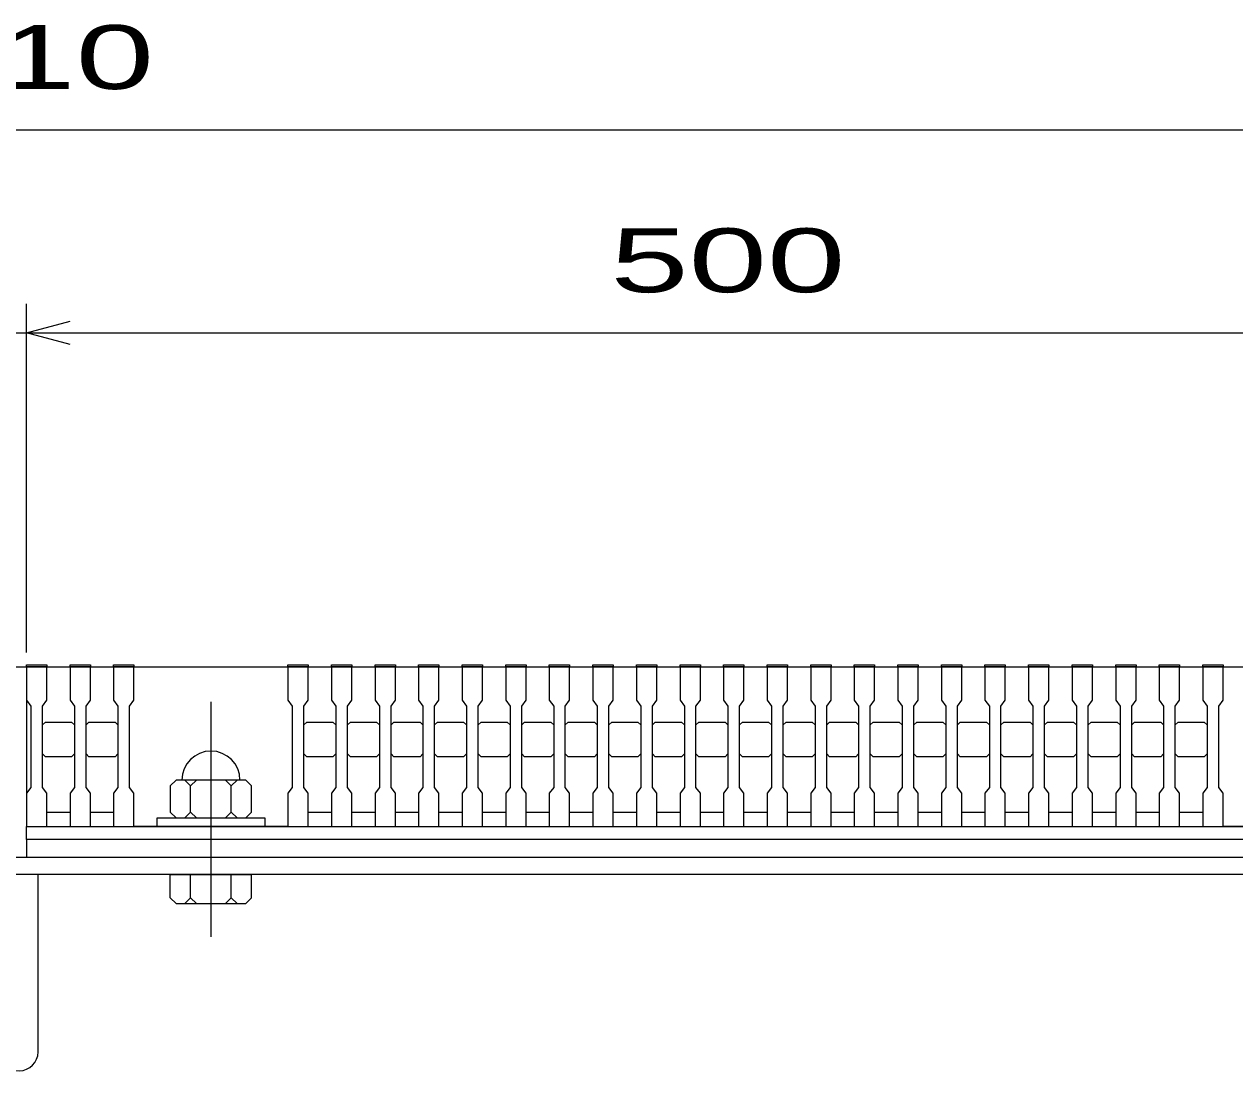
# Model space of a CAD drawing. Units: millimetres, scale not verified. Extents: x -1820 to 1731, y -1282 to 1054.
# Drawn here: x -848.3 to -431.5, y -781.1 to -420.7 of the extents above; entities that cross this region are included whole.
import ezdxf
from ezdxf.enums import TextEntityAlignment as Align

# ---------------------------------------------------------------- set-up
doc = ezdxf.new("R2010")
doc.units = ezdxf.units.MM
doc.header["$LTSCALE"] = 10
doc.linetypes.add('CHAIN', pattern=[18.5, 12, -1.5, 3.5, -1.5])
for name, color, linetype, lineweight in [('16', 3, 'Continuous', 25), ('19', 6, 'Continuous', 25), ('22', 2, 'Continuous', 25)]:
    doc.layers.add(name, color=color, linetype=linetype, lineweight=lineweight)
doc.styles.add('ベクトル', font='')
doc.styles.get('ベクトル').set_extended_font_data('ベクトル')

msp = doc.modelspace()

# ---------------------------------------------------------------- linework, layer by layer
at = {"layer": '16'}
for p, q in [((-847.5, -642), (-847.5, -641.3)), ((-847.5, -641.3), (-840.5, -641.3)), ((-840.5, -641.3), (-840.5, -642)), ((-832.5, -642), (-832.5, -641.3)), ((-832.5, -641.3), (-825.5, -641.3)), ((-825.5, -641.3), (-825.5, -642)), ((-817.5, -642), (-817.5, -641.3)), ((-817.5, -641.3), (-810.5, -641.3)), ((-810.5, -641.3), (-810.5, -642)), ((-757.5, -642), (-757.5, -641.3)), ((-757.5, -641.3), (-750.5, -641.3)), ((-750.5, -641.3), (-750.5, -642)), ((-742.5, -642), (-742.5, -641.3)), ((-742.5, -641.3), (-735.5, -641.3)), ((-735.5, -641.3), (-735.5, -642)), ((-727.5, -642), (-727.5, -641.3)), ((-727.5, -641.3), (-720.5, -641.3)), ((-720.5, -641.3), (-720.5, -642)), ((-712.5, -642), (-712.5, -641.3)), ((-712.5, -641.3), (-705.5, -641.3)), ((-705.5, -641.3), (-705.5, -642)), ((-697.5, -642), (-697.5, -641.3)), ((-697.5, -641.3), (-690.5, -641.3)), ((-690.5, -641.3), (-690.5, -642)), ((-682.5, -642), (-682.5, -641.3)), ((-682.5, -641.3), (-675.5, -641.3)), ((-675.5, -641.3), (-675.5, -642)), ((-667.5, -642), (-667.5, -641.3)), ((-667.5, -641.3), (-660.5, -641.3)), ((-660.5, -641.3), (-660.5, -642)), ((-652.5, -642), (-652.5, -641.3)), ((-652.5, -641.3), (-645.5, -641.3)), ((-645.5, -641.3), (-645.5, -642)), ((-637.5, -642), (-637.5, -641.3)), ((-637.5, -641.3), (-630.5, -641.3)), ((-630.5, -641.3), (-630.5, -642)), ((-622.5, -642), (-622.5, -641.3)), ((-622.5, -641.3), (-615.5, -641.3)), ((-615.5, -641.3), (-615.5, -642)), ((-607.5, -642), (-607.5, -641.3)), ((-607.5, -641.3), (-600.5, -641.3)), ((-600.5, -641.3), (-600.5, -642)), ((-592.5, -642), (-592.5, -641.3)), ((-592.5, -641.3), (-585.5, -641.3)), ((-585.5, -641.3), (-585.5, -642)), ((-577.5, -642), (-577.5, -641.3)), ((-577.5, -641.3), (-570.5, -641.3)), ((-570.5, -641.3), (-570.5, -642)), ((-562.5, -642), (-562.5, -641.3)), ((-562.5, -641.3), (-555.5, -641.3)), ((-555.5, -641.3), (-555.5, -642)), ((-547.5, -642), (-547.5, -641.3)), ((-547.5, -641.3), (-540.5, -641.3)), ((-540.5, -641.3), (-540.5, -642)), ((-532.5, -642), (-532.5, -641.3)), ((-532.5, -641.3), (-525.5, -641.3)), ((-525.5, -641.3), (-525.5, -642)), ((-517.5, -642), (-517.5, -641.3)), ((-517.5, -641.3), (-510.5, -641.3)), ((-510.5, -641.3), (-510.5, -642)), ((-502.5, -642), (-502.5, -641.3)), ((-502.5, -641.3), (-495.5, -641.3)), ((-495.5, -641.3), (-495.5, -642)), ((-487.5, -642), (-487.5, -641.3)), ((-487.5, -641.3), (-480.5, -641.3)), ((-480.5, -641.3), (-480.5, -642)), ((-472.5, -642), (-472.5, -641.3)), ((-472.5, -641.3), (-465.5, -641.3)), ((-465.5, -641.3), (-465.5, -642)), ((-457.5, -642), (-457.5, -641.3)), ((-457.5, -641.3), (-450.5, -641.3)), ((-450.5, -641.3), (-450.5, -642)), ((-442.5, -642), (-442.5, -641.3)), ((-442.5, -641.3), (-435.5, -641.3)), ((-435.5, -641.3), (-435.5, -642)), ((-847.5, -642), (-847.5, -653.5)), ((-840.5, -642), (-847.5, -642)), ((-847.5, -642), (-847.5, -692)), ((-847.5, -642), (-347.5, -642)), ((-840.5, -653.5), (-840.5, -642)), ((-832.5, -642), (-832.5, -653.5)), ((-825.5, -642), (-832.5, -642)), ((-825.5, -653.5), (-825.5, -642)), ((-817.5, -642), (-817.5, -653.5)), ((-810.5, -642), (-817.5, -642)), ((-810.5, -653.5), (-810.5, -642)), ((-810.5, -642), (-757.5, -642)), ((-757.5, -642), (-757.5, -653.5)), ((-750.5, -642), (-757.5, -642)), ((-750.5, -653.5), (-750.5, -642)), ((-742.5, -642), (-742.5, -653.5)), ((-735.5, -642), (-742.5, -642)), ((-735.5, -653.5), (-735.5, -642)), ((-727.5, -642), (-727.5, -653.5)), ((-720.5, -642), (-727.5, -642)), ((-720.5, -653.5), (-720.5, -642)), ((-712.5, -642), (-712.5, -653.5)), ((-705.5, -642), (-712.5, -642)), ((-705.5, -653.5), (-705.5, -642)), ((-697.5, -642), (-697.5, -653.5)), ((-690.5, -642), (-697.5, -642)), ((-690.5, -653.5), (-690.5, -642)), ((-682.5, -642), (-682.5, -653.5)), ((-675.5, -642), (-682.5, -642)), ((-675.5, -653.5), (-675.5, -642)), ((-667.5, -642), (-667.5, -653.5)), ((-660.5, -642), (-667.5, -642)), ((-660.5, -653.5), (-660.5, -642)), ((-652.5, -642), (-652.5, -653.5)), ((-645.5, -642), (-652.5, -642)), ((-645.5, -653.5), (-645.5, -642)), ((-637.5, -642), (-637.5, -653.5)), ((-630.5, -642), (-637.5, -642)), ((-630.5, -653.5), (-630.5, -642)), ((-622.5, -642), (-622.5, -653.5)), ((-615.5, -642), (-622.5, -642)), ((-615.5, -653.5), (-615.5, -642)), ((-607.5, -642), (-607.5, -653.5)), ((-600.5, -642), (-607.5, -642)), ((-600.5, -653.5), (-600.5, -642)), ((-592.5, -642), (-592.5, -653.5)), ((-585.5, -642), (-592.5, -642)), ((-585.5, -653.5), (-585.5, -642)), ((-577.5, -642), (-577.5, -653.5)), ((-570.5, -642), (-577.5, -642)), ((-570.5, -653.5), (-570.5, -642)), ((-562.5, -642), (-562.5, -653.5)), ((-555.5, -642), (-562.5, -642)), ((-555.5, -653.5), (-555.5, -642)), ((-547.5, -642), (-547.5, -653.5)), ((-540.5, -642), (-547.5, -642)), ((-540.5, -653.5), (-540.5, -642)), ((-532.5, -642), (-532.5, -653.5)), ((-525.5, -642), (-532.5, -642)), ((-525.5, -653.5), (-525.5, -642)), ((-517.5, -642), (-517.5, -653.5)), ((-510.5, -642), (-517.5, -642)), ((-510.5, -653.5), (-510.5, -642)), ((-502.5, -642), (-502.5, -653.5)), ((-495.5, -642), (-502.5, -642)), ((-495.5, -653.5), (-495.5, -642)), ((-487.5, -642), (-487.5, -653.5)), ((-480.5, -642), (-487.5, -642)), ((-480.5, -653.5), (-480.5, -642)), ((-472.5, -642), (-472.5, -653.5)), ((-465.5, -642), (-472.5, -642)), ((-465.5, -653.5), (-465.5, -642)), ((-457.5, -642), (-457.5, -653.5)), ((-450.5, -642), (-457.5, -642)), ((-450.5, -653.5), (-450.5, -642)), ((-442.5, -642), (-442.5, -653.5)), ((-435.5, -642), (-442.5, -642)), ((-435.5, -653.5), (-435.5, -642)), ((-435.5, -642), (-382.5, -642)), ((-847.5, -653.5), (-846, -655.5)), ((-842, -655.5), (-840.5, -653.5)), ((-832.5, -653.5), (-831, -655.5)), ((-827, -655.5), (-825.5, -653.5)), ((-817.5, -653.5), (-816, -655.5)), ((-812, -655.5), (-810.5, -653.5)), ((-757.5, -653.5), (-756, -655.5)), ((-752, -655.5), (-750.5, -653.5)), ((-742.5, -653.5), (-741, -655.5)), ((-737, -655.5), (-735.5, -653.5)), ((-727.5, -653.5), (-726, -655.5)), ((-722, -655.5), (-720.5, -653.5)), ((-712.5, -653.5), (-711, -655.5)), ((-707, -655.5), (-705.5, -653.5)), ((-697.5, -653.5), (-696, -655.5)), ((-692, -655.5), (-690.5, -653.5)), ((-682.5, -653.5), (-681, -655.5)), ((-677, -655.5), (-675.5, -653.5)), ((-667.5, -653.5), (-666, -655.5)), ((-662, -655.5), (-660.5, -653.5)), ((-652.5, -653.5), (-651, -655.5)), ((-647, -655.5), (-645.5, -653.5)), ((-637.5, -653.5), (-636, -655.5)), ((-632, -655.5), (-630.5, -653.5)), ((-622.5, -653.5), (-621, -655.5)), ((-617, -655.5), (-615.5, -653.5)), ((-607.5, -653.5), (-606, -655.5)), ((-602, -655.5), (-600.5, -653.5)), ((-592.5, -653.5), (-591, -655.5)), ((-587, -655.5), (-585.5, -653.5)), ((-577.5, -653.5), (-576, -655.5)), ((-572, -655.5), (-570.5, -653.5)), ((-562.5, -653.5), (-561, -655.5)), ((-557, -655.5), (-555.5, -653.5)), ((-547.5, -653.5), (-546, -655.5)), ((-542, -655.5), (-540.5, -653.5)), ((-532.5, -653.5), (-531, -655.5)), ((-527, -655.5), (-525.5, -653.5)), ((-517.5, -653.5), (-516, -655.5)), ((-512, -655.5), (-510.5, -653.5)), ((-502.5, -653.5), (-501, -655.5)), ((-497, -655.5), (-495.5, -653.5)), ((-487.5, -653.5), (-486, -655.5)), ((-482, -655.5), (-480.5, -653.5)), ((-472.5, -653.5), (-471, -655.5)), ((-467, -655.5), (-465.5, -653.5)), ((-457.5, -653.5), (-456, -655.5)), ((-452, -655.5), (-450.5, -653.5)), ((-442.5, -653.5), (-441, -655.5)), ((-437, -655.5), (-435.5, -653.5)), ((-846, -655.5), (-846, -683.5)), ((-842, -683.5), (-842, -655.5)), ((-831, -655.5), (-831, -683.5)), ((-827, -683.5), (-827, -655.5)), ((-816, -655.5), (-816, -683.5)), ((-812, -683.5), (-812, -655.5)), ((-756, -655.5), (-756, -683.5)), ((-752, -683.5), (-752, -655.5)), ((-741, -655.5), (-741, -683.5)), ((-737, -683.5), (-737, -655.5)), ((-726, -655.5), (-726, -683.5)), ((-722, -683.5), (-722, -655.5)), ((-711, -655.5), (-711, -683.5)), ((-707, -683.5), (-707, -655.5)), ((-696, -655.5), (-696, -683.5)), ((-692, -683.5), (-692, -655.5)), ((-681, -655.5), (-681, -683.5)), ((-677, -683.5), (-677, -655.5)), ((-666, -655.5), (-666, -683.5)), ((-662, -683.5), (-662, -655.5)), ((-651, -655.5), (-651, -683.5)), ((-647, -683.5), (-647, -655.5)), ((-636, -655.5), (-636, -683.5)), ((-632, -683.5), (-632, -655.5)), ((-621, -655.5), (-621, -683.5)), ((-617, -683.5), (-617, -655.5)), ((-606, -655.5), (-606, -683.5)), ((-602, -683.5), (-602, -655.5)), ((-591, -655.5), (-591, -683.5)), ((-587, -683.5), (-587, -655.5)), ((-576, -655.5), (-576, -683.5)), ((-572, -683.5), (-572, -655.5)), ((-561, -655.5), (-561, -683.5)), ((-557, -683.5), (-557, -655.5)), ((-546, -655.5), (-546, -683.5)), ((-542, -683.5), (-542, -655.5)), ((-531, -655.5), (-531, -683.5)), ((-527, -683.5), (-527, -655.5)), ((-516, -655.5), (-516, -683.5)), ((-512, -683.5), (-512, -655.5)), ((-501, -655.5), (-501, -683.5)), ((-497, -683.5), (-497, -655.5)), ((-486, -655.5), (-486, -683.5)), ((-482, -683.5), (-482, -655.5)), ((-471, -655.5), (-471, -683.5)), ((-467, -683.5), (-467, -655.5)), ((-456, -655.5), (-456, -683.5)), ((-452, -683.5), (-452, -655.5)), ((-441, -655.5), (-441, -683.5)), ((-437, -683.5), (-437, -655.5)), ((-842, -662), (-841, -661)), ((-841, -661), (-832, -661)), ((-832, -661), (-831, -662)), ((-827, -662), (-826, -661)), ((-826, -661), (-817, -661)), ((-817, -661), (-816, -662)), ((-752, -662), (-751, -661)), ((-751, -661), (-742, -661)), ((-742, -661), (-741, -662)), ((-737, -662), (-736, -661)), ((-736, -661), (-727, -661)), ((-727, -661), (-726, -662)), ((-722, -662), (-721, -661)), ((-721, -661), (-712, -661)), ((-712, -661), (-711, -662)), ((-707, -662), (-706, -661)), ((-706, -661), (-697, -661)), ((-697, -661), (-696, -662)), ((-692, -662), (-691, -661)), ((-691, -661), (-682, -661)), ((-682, -661), (-681, -662)), ((-677, -662), (-676, -661)), ((-676, -661), (-667, -661)), ((-667, -661), (-666, -662)), ((-662, -662), (-661, -661)), ((-661, -661), (-652, -661)), ((-652, -661), (-651, -662)), ((-647, -662), (-646, -661)), ((-646, -661), (-637, -661)), ((-637, -661), (-636, -662)), ((-632, -662), (-631, -661)), ((-631, -661), (-622, -661)), ((-622, -661), (-621, -662)), ((-617, -662), (-616, -661)), ((-616, -661), (-607, -661)), ((-607, -661), (-606, -662)), ((-602, -662), (-601, -661)), ((-601, -661), (-592, -661)), ((-592, -661), (-591, -662)), ((-587, -662), (-586, -661)), ((-586, -661), (-577, -661)), ((-577, -661), (-576, -662)), ((-572, -662), (-571, -661)), ((-571, -661), (-562, -661)), ((-562, -661), (-561, -662)), ((-557, -662), (-556, -661)), ((-556, -661), (-547, -661)), ((-547, -661), (-546, -662)), ((-542, -662), (-541, -661)), ((-541, -661), (-532, -661)), ((-532, -661), (-531, -662)), ((-527, -662), (-526, -661)), ((-526, -661), (-517, -661)), ((-517, -661), (-516, -662)), ((-512, -662), (-511, -661)), ((-511, -661), (-502, -661)), ((-502, -661), (-501, -662)), ((-497, -662), (-496, -661)), ((-496, -661), (-487, -661)), ((-487, -661), (-486, -662)), ((-482, -662), (-481, -661)), ((-481, -661), (-472, -661)), ((-472, -661), (-471, -662)), ((-467, -662), (-466, -661)), ((-466, -661), (-457, -661)), ((-457, -661), (-456, -662)), ((-452, -662), (-451, -661)), ((-451, -661), (-442, -661)), ((-442, -661), (-441, -662)), ((-841, -673), (-842, -672)), ((-832, -673), (-841, -673)), ((-831, -672), (-832, -673)), ((-826, -673), (-827, -672)), ((-817, -673), (-826, -673)), ((-816, -672), (-817, -673)), ((-751, -673), (-752, -672)), ((-742, -673), (-751, -673)), ((-741, -672), (-742, -673)), ((-736, -673), (-737, -672)), ((-727, -673), (-736, -673)), ((-726, -672), (-727, -673)), ((-721, -673), (-722, -672)), ((-712, -673), (-721, -673)), ((-711, -672), (-712, -673)), ((-706, -673), (-707, -672)), ((-697, -673), (-706, -673)), ((-696, -672), (-697, -673)), ((-691, -673), (-692, -672)), ((-682, -673), (-691, -673)), ((-681, -672), (-682, -673)), ((-676, -673), (-677, -672)), ((-667, -673), (-676, -673)), ((-666, -672), (-667, -673)), ((-661, -673), (-662, -672)), ((-652, -673), (-661, -673)), ((-651, -672), (-652, -673)), ((-646, -673), (-647, -672)), ((-637, -673), (-646, -673)), ((-636, -672), (-637, -673)), ((-631, -673), (-632, -672)), ((-622, -673), (-631, -673)), ((-621, -672), (-622, -673)), ((-616, -673), (-617, -672)), ((-607, -673), (-616, -673)), ((-606, -672), (-607, -673)), ((-601, -673), (-602, -672)), ((-592, -673), (-601, -673)), ((-591, -672), (-592, -673)), ((-586, -673), (-587, -672)), ((-577, -673), (-586, -673)), ((-576, -672), (-577, -673)), ((-571, -673), (-572, -672)), ((-562, -673), (-571, -673)), ((-561, -672), (-562, -673)), ((-556, -673), (-557, -672)), ((-547, -673), (-556, -673)), ((-546, -672), (-547, -673)), ((-541, -673), (-542, -672)), ((-532, -673), (-541, -673)), ((-531, -672), (-532, -673)), ((-526, -673), (-527, -672)), ((-517, -673), (-526, -673)), ((-516, -672), (-517, -673)), ((-511, -673), (-512, -672)), ((-502, -673), (-511, -673)), ((-501, -672), (-502, -673)), ((-496, -673), (-497, -672)), ((-487, -673), (-496, -673)), ((-486, -672), (-487, -673)), ((-481, -673), (-482, -672)), ((-472, -673), (-481, -673)), ((-471, -672), (-472, -673)), ((-466, -673), (-467, -672)), ((-457, -673), (-466, -673)), ((-456, -672), (-457, -673)), ((-451, -673), (-452, -672)), ((-442, -673), (-451, -673)), ((-441, -672), (-442, -673)), ((-846, -683.5), (-847.5, -685.5)), ((-840.5, -685.5), (-842, -683.5)), ((-831, -683.5), (-832.5, -685.5)), ((-825.5, -685.5), (-827, -683.5)), ((-816, -683.5), (-817.5, -685.5)), ((-810.5, -685.5), (-812, -683.5)), ((-796, -681), (-798, -683)), ((-798, -683), (-798, -692)), ((-772, -681), (-796, -681)), ((-791, -683), (-793, -681)), ((-789, -681), (-791, -683)), ((-791, -692), (-791, -683)), ((-777, -683), (-779, -681)), ((-775, -681), (-777, -683)), ((-777, -692), (-777, -683)), ((-770, -683), (-772, -681)), ((-770, -692), (-770, -683)), ((-756, -683.5), (-757.5, -685.5)), ((-750.5, -685.5), (-752, -683.5)), ((-741, -683.5), (-742.5, -685.5)), ((-735.5, -685.5), (-737, -683.5)), ((-726, -683.5), (-727.5, -685.5)), ((-720.5, -685.5), (-722, -683.5)), ((-711, -683.5), (-712.5, -685.5)), ((-705.5, -685.5), (-707, -683.5)), ((-696, -683.5), (-697.5, -685.5)), ((-690.5, -685.5), (-692, -683.5)), ((-681, -683.5), (-682.5, -685.5)), ((-675.5, -685.5), (-677, -683.5)), ((-666, -683.5), (-667.5, -685.5)), ((-660.5, -685.5), (-662, -683.5)), ((-651, -683.5), (-652.5, -685.5)), ((-645.5, -685.5), (-647, -683.5)), ((-636, -683.5), (-637.5, -685.5)), ((-630.5, -685.5), (-632, -683.5)), ((-621, -683.5), (-622.5, -685.5)), ((-615.5, -685.5), (-617, -683.5)), ((-606, -683.5), (-607.5, -685.5)), ((-600.5, -685.5), (-602, -683.5)), ((-591, -683.5), (-592.5, -685.5)), ((-585.5, -685.5), (-587, -683.5)), ((-576, -683.5), (-577.5, -685.5)), ((-570.5, -685.5), (-572, -683.5)), ((-561, -683.5), (-562.5, -685.5)), ((-555.5, -685.5), (-557, -683.5)), ((-546, -683.5), (-547.5, -685.5)), ((-540.5, -685.5), (-542, -683.5)), ((-531, -683.5), (-532.5, -685.5)), ((-525.5, -685.5), (-527, -683.5)), ((-516, -683.5), (-517.5, -685.5)), ((-510.5, -685.5), (-512, -683.5)), ((-501, -683.5), (-502.5, -685.5)), ((-495.5, -685.5), (-497, -683.5)), ((-486, -683.5), (-487.5, -685.5)), ((-480.5, -685.5), (-482, -683.5)), ((-471, -683.5), (-472.5, -685.5)), ((-465.5, -685.5), (-467, -683.5)), ((-456, -683.5), (-457.5, -685.5)), ((-450.5, -685.5), (-452, -683.5)), ((-441, -683.5), (-442.5, -685.5)), ((-435.5, -685.5), (-437, -683.5)), ((-847.5, -685.5), (-847.5, -697)), ((-840.5, -697), (-840.5, -685.5)), ((-832.5, -685.5), (-832.5, -697)), ((-825.5, -697), (-825.5, -685.5)), ((-817.5, -685.5), (-817.5, -697)), ((-810.5, -697), (-810.5, -685.5)), ((-757.5, -685.5), (-757.5, -697)), ((-750.5, -697), (-750.5, -685.5)), ((-742.5, -685.5), (-742.5, -697)), ((-735.5, -697), (-735.5, -685.5)), ((-727.5, -685.5), (-727.5, -697)), ((-720.5, -697), (-720.5, -685.5)), ((-712.5, -685.5), (-712.5, -697)), ((-705.5, -697), (-705.5, -685.5)), ((-697.5, -685.5), (-697.5, -697)), ((-690.5, -697), (-690.5, -685.5)), ((-682.5, -685.5), (-682.5, -697)), ((-675.5, -697), (-675.5, -685.5)), ((-667.5, -685.5), (-667.5, -697)), ((-660.5, -697), (-660.5, -685.5)), ((-652.5, -685.5), (-652.5, -697)), ((-645.5, -697), (-645.5, -685.5)), ((-637.5, -685.5), (-637.5, -697)), ((-630.5, -697), (-630.5, -685.5)), ((-622.5, -685.5), (-622.5, -697)), ((-615.5, -697), (-615.5, -685.5)), ((-607.5, -685.5), (-607.5, -697)), ((-600.5, -697), (-600.5, -685.5)), ((-592.5, -685.5), (-592.5, -697)), ((-585.5, -697), (-585.5, -685.5)), ((-577.5, -685.5), (-577.5, -697)), ((-570.5, -697), (-570.5, -685.5)), ((-562.5, -685.5), (-562.5, -697)), ((-555.5, -697), (-555.5, -685.5)), ((-547.5, -685.5), (-547.5, -697)), ((-540.5, -697), (-540.5, -685.5)), ((-532.5, -685.5), (-532.5, -697)), ((-525.5, -697), (-525.5, -685.5)), ((-517.5, -685.5), (-517.5, -697)), ((-510.5, -697), (-510.5, -685.5)), ((-502.5, -685.5), (-502.5, -697)), ((-495.5, -697), (-495.5, -685.5)), ((-487.5, -685.5), (-487.5, -697)), ((-480.5, -697), (-480.5, -685.5)), ((-472.5, -685.5), (-472.5, -697)), ((-465.5, -697), (-465.5, -685.5)), ((-457.5, -685.5), (-457.5, -697)), ((-450.5, -697), (-450.5, -685.5)), ((-442.5, -685.5), (-442.5, -697)), ((-435.5, -697), (-435.5, -685.5)), ((-840.5, -692), (-832.5, -692)), ((-825.5, -692), (-817.5, -692)), ((-802.5, -697), (-802.5, -694)), ((-802.5, -694), (-765.5, -694)), ((-798, -692), (-796, -694)), ((-793, -694), (-791, -692)), ((-791, -692), (-789, -694)), ((-779, -694), (-777, -692)), ((-777, -692), (-775, -694)), ((-772, -694), (-770, -692)), ((-765.5, -694), (-765.5, -697)), ((-750.5, -692), (-742.5, -692)), ((-735.5, -692), (-727.5, -692)), ((-720.5, -692), (-712.5, -692)), ((-705.5, -692), (-697.5, -692)), ((-690.5, -692), (-682.5, -692)), ((-675.5, -692), (-667.5, -692)), ((-660.5, -692), (-652.5, -692)), ((-645.5, -692), (-637.5, -692)), ((-630.5, -692), (-622.5, -692)), ((-615.5, -692), (-607.5, -692)), ((-600.5, -692), (-592.5, -692)), ((-585.5, -692), (-577.5, -692)), ((-570.5, -692), (-562.5, -692)), ((-555.5, -692), (-547.5, -692)), ((-540.5, -692), (-532.5, -692)), ((-525.5, -692), (-517.5, -692)), ((-510.5, -692), (-502.5, -692)), ((-495.5, -692), (-487.5, -692)), ((-480.5, -692), (-472.5, -692)), ((-465.5, -692), (-457.5, -692)), ((-450.5, -692), (-442.5, -692)), ((-847.5, -697), (-840.5, -697)), ((-847.5, -697), (-347.5, -697)), ((-847.5, -701.5), (-847.5, -697)), ((-832.5, -697), (-825.5, -697)), ((-817.5, -697), (-810.5, -697)), ((-757.5, -697), (-810.5, -697)), ((-765.5, -697), (-802.5, -697)), ((-757.5, -697), (-750.5, -697)), ((-742.5, -697), (-735.5, -697)), ((-727.5, -697), (-720.5, -697)), ((-712.5, -697), (-705.5, -697)), ((-697.5, -697), (-690.5, -697)), ((-682.5, -697), (-675.5, -697)), ((-667.5, -697), (-660.5, -697)), ((-652.5, -697), (-645.5, -697)), ((-637.5, -697), (-630.5, -697)), ((-622.5, -697), (-615.5, -697)), ((-607.5, -697), (-600.5, -697)), ((-592.5, -697), (-585.5, -697)), ((-577.5, -697), (-570.5, -697)), ((-562.5, -697), (-555.5, -697)), ((-547.5, -697), (-540.5, -697)), ((-532.5, -697), (-525.5, -697)), ((-517.5, -697), (-510.5, -697)), ((-502.5, -697), (-495.5, -697)), ((-487.5, -697), (-480.5, -697)), ((-472.5, -697), (-465.5, -697)), ((-457.5, -697), (-450.5, -697)), ((-442.5, -697), (-435.5, -697)), ((-382.5, -697), (-435.5, -697)), ((-347.5, -701.5), (-847.5, -701.5)), ((-847.5, -701.5), (-847.5, -707.5)), ((-847.5, -707.5), (-347.5, -707.5))]:
    msp.add_line(p, q, dxfattribs=at)
at = {"layer": '16', "linetype": 'CHAIN'}
msp.add_line((-784, -654), (-784, -735), dxfattribs=at)
at = {"layer": '16'}
msp.add_arc((-784, -681), 10, 0, 180, dxfattribs=at)
at = {"layer": '19'}
for p, q in [((-852.5, -642), (-847.5, -642)), ((-1355, -707.5), (-345, -707.5)), ((-345, -713.5), (-1355, -713.5)), ((-843.5, -774.61), (-843.5, -713.5)), ((-798, -721.5), (-798, -713.5)), ((-798, -713.5), (-770, -713.5)), ((-791, -721.5), (-791, -713.5)), ((-777, -721.5), (-777, -713.5)), ((-770, -721.5), (-770, -713.5)), ((-798, -721.5), (-796, -723.5)), ((-796, -723.5), (-772, -723.5)), ((-791, -721.5), (-793, -723.5)), ((-789, -723.5), (-791, -721.5)), ((-777, -721.5), (-779, -723.5)), ((-775, -723.5), (-777, -721.5)), ((-772, -723.5), (-770, -721.5))]:
    msp.add_line(p, q, dxfattribs=at)
msp.add_arc((-850, -774.61), 6.5, 180, 0, dxfattribs=at)
at = {"layer": '22', "color": 4}
for p, q in [((-1355, -457), (-345, -457)), ((-847.5, -637), (-847.5, -517)), ((-847.5, -527), (-832.5, -523)), ((-852.5, -527), (-847.5, -527)), ((-832.5, -531), (-847.5, -527)), ((-847.5, -527), (-347.5, -527))]:
    msp.add_line(p, q, dxfattribs=at)

# ---------------------------------------------------------------- texts
at = {"layer": '22', "style": 'ベクトル', "width": 1.65}
for s, p in [(' 1010 ', (-925, -432)), (' 500 ', (-660, -502))]:
    msp.add_text(s, height=21.99, dxfattribs=at).set_placement(p, align=Align.MIDDLE_LEFT)

doc.saveas('drawing.dxf')
